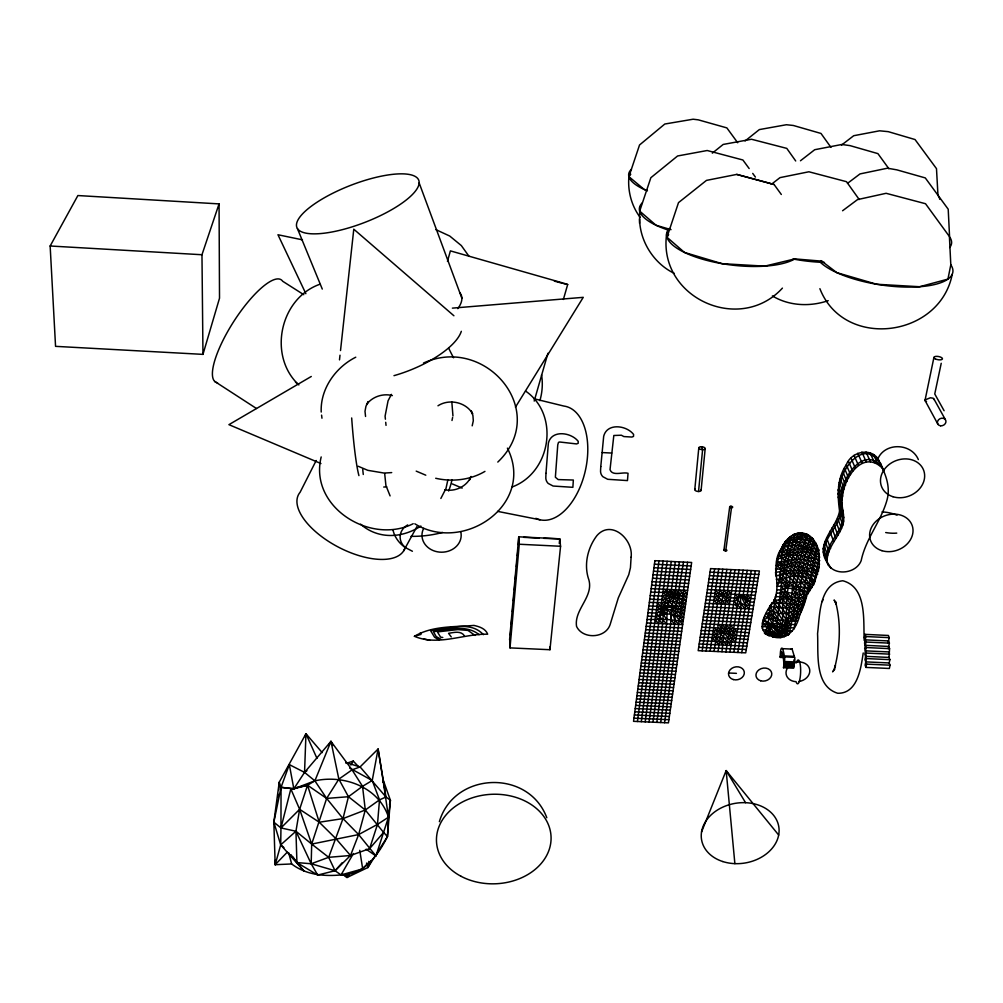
<?xml version="1.0" encoding="UTF-8"?>
<svg xmlns="http://www.w3.org/2000/svg" width="1003" height="1003" viewBox="0 0 1003 1003"><rect width="100%" height="100%" fill="white"/><g stroke="black" fill="none" stroke-linecap="round" stroke-linejoin="round"><path stroke-width="1.5" d="M816.969 545.607C810.399 568.751 810.725 593.162 799.692 614.977C797.222 627.214 787.781 640.992 773.614 637.005C747.26 627.627 786.013 638.961 788.872 634.385C797.586 601.286 795.417 566.482 806.738 534.235C795.805 529.647 785.086 538.887 781.299 548.704C768.348 566.808 785.387 589.626 769.991 606.539L782.553 625.383L781.575 627.477L780.046 627.728L762.38 623.089M783.305 657.517L780.397 657.416C779.807 650.583 781.976 640.741 784.459 656.865A3.761 0.827 -88.2 0 1 784.722 659.259L783.506 667.722L793.624 668.186L794.865 659.723A3.761 0.853 -88.3 0 0 794.577 657.329L791.981 648.64L791.116 649.192M674.317 273.393C653.981 263.613 639.889 241.56 639.575 219.03M679.407 561.868L675.47 589.814L671.245 609.749L670.656 624.042L656.815 722.348M777.35 589.802L780.848 589.965L801.259 611.291C805.885 587.645 805.346 563.084 813.897 540.366L812.254 537.947L806.738 534.235M864.21 640.528C863.182 621.233 867.319 587.194 842.796 580.762C818.887 583.357 819.827 615.679 817.558 633.62C818.536 652.915 814.072 685.977 837.731 693.274C857.841 693.675 860.913 667.785 863.219 652.991M639.538 223.28L639.726 206.844M652.94 722.185L666.656 623.853L667.246 609.561L671.433 589.614L675.32 561.68M780.422 637.557C773.589 633.269 769.577 625.508 763.734 619.791L764.8 616.469L768.499 617.459L782.553 625.383L782.741 599.418L785.976 583.194L786.264 573.49L789.035 555.449L794.539 534.198M733.845 652.301L740.991 608.47L740.352 596.108M666.832 232.658C656.677 296.976 739.224 335.178 782.428 288.112M322.226 752.639L305.965 733.745L279.248 782.19L281.041 787.33L293.841 788.809L304.548 772.385L330.965 741.367L352.053 769.853L362.534 786.314L365.293 810.01L358.635 834.571L350.498 855.496L335.04 870.729L317.7 875.067L311.181 863.771L311.695 844.087L326.639 798.413L338.851 779.143L352.053 769.853L360.09 766.919L378.093 749.003L382.92 779.206L390.393 800.269L387.459 836.565C378.432 854.757 363.537 875.531 341.045 874.929C323.793 876.534 305.84 874.867 291.66 863.959L275.173 864.699L275.298 860.11M876.359 456.904C884.144 470.394 891.717 485.577 886.577 501.487C880.408 522.149 865.627 539.112 861.188 560.614C856.073 574.293 832.653 576.487 827.086 562.344C814.599 543.676 836.339 528.619 839.574 511.079C837.367 495.382 836.941 478.594 846.331 464.715C851.522 450.899 873.224 446.598 879.531 461.756M827.086 562.344C826.434 548.139 838.508 537.683 842.921 524.895C845.705 515.341 840.088 505.788 842.595 496.184C843.811 478.719 861.702 450.447 880.847 466.721M649.054 722.01L662.644 623.665L663.447 610.388L664.876 605.988L671.245 561.479M316.961 758.368L305.965 733.745L304.548 772.385L314.879 780.835L326.639 798.413L343.001 818.598L358.635 834.571L375.937 855.935L376.877 853.29M810.449 536.442C799.755 566.231 801.673 598.728 793.686 629.408M770.078 606.013L768.298 622.098L765.389 633.269L765.953 629.972L778.704 633.846L784.296 636.579M382.77 782.202L382.92 779.206L388.487 817.194L387.459 836.565L377.692 851.998M775.933 595.23L773.94 606.727L772.862 624.418L770.542 627.113L768.925 635.676C754.783 628.718 766.656 611.542 772.16 602.715M798.764 533.12C793.523 549.005 790.389 565.993 789.737 582.718C783.18 600.383 790.69 620.744 780.459 637.331M763.383 619.766L775.745 626.311L781.575 627.477L785.913 623.628L788.333 618.826L793.448 582.091L793.749 572.462L799.579 542.172L802.851 533.345M819.401 554.609L814.248 583.169L807.678 593.977L800.068 594.328L787.819 592.585L776.723 593.199M278.132 797.448L278.358 794.401M278.696 789.825L279.248 782.19L273.844 822.184L275.173 864.699L287.234 852.199M762.882 629.821L765.953 629.972L772.661 636.88L774.617 633.106L775.745 626.311L777.175 625.809C779.181 596.258 783.481 566.093 790.113 536.906M660.689 722.524L674.655 624.23L675.458 610.965L683.494 562.069M509.562 639.977L518.752 536.818L559.749 538.837L560.564 546.271L549.957 649.718L510 647.888L509.925 639.676M510.339 635.012L511.029 627.239M511.304 624.129L511.994 616.369M512.408 611.705L512.972 605.486M513.386 600.822L514.075 593.049M514.351 589.94L515.04 582.166M515.316 579.07L516.018 571.296M516.432 566.632L516.984 560.414M517.398 555.75L518.087 547.977M518.363 544.867L518.752 536.818L519.266 544.24L510 647.888M819.752 557.129L818.95 557.091L818.749 550.158L815.376 552.829C804.381 545.757 791.543 549.932 779.97 551.65L778.83 555.11C790.101 564.94 801.084 575.095 809.22 587.821L809.597 590.955C799.692 592.66 790.439 584.937 780.848 589.965M694.791 489.539L698.803 447.777M698.539 491.495L702.601 449.683L701.385 446.736M701.097 490.404L705.184 448.629A3.222 1.429 7.3 0 0 700.583 446.774A3.222 1.429 7.3 0 0 700.207 449.219A3.222 1.429 7.3 0 0 705.184 448.629M559.273 543.45L559.749 538.837L543.864 538.323M776.51 637.381L770.091 630.887L770.542 627.113L762.104 626.436M339.49 359.876L340.004 355.212M340.519 350.536L353.783 229.198L453.908 315.769M345.759 762.556L360.09 766.919L385.992 796.996L390.393 800.269L388.487 817.194L375.937 855.935L366.145 849.202M775.394 596.572L779.657 596.772L782.741 599.418L796.457 614.739L798.438 618.149L791.868 617.735L788.333 618.826L787.43 626.474L784.559 636.466L781.437 635.313L781.199 637.356L773.614 637.005L774.617 633.106M714.048 651.386L726.862 569.391M819.163 567.41L819.25 553.593L815.376 552.829L797.937 533.157L793.912 534.461L789.022 537.947C778.679 550.986 783.08 571.121 777.463 586.366L789.022 585.777L811.527 587.971C804.456 573.327 791.091 562.896 779.97 551.65L783.468 544.491L795.567 541.959L803.754 542.811L817.257 546.347L818.686 549.983L815.376 552.829M671.722 613.497L670.919 619.616L674.655 624.23M645.18 721.847L667.158 561.279M723.94 550.008L729.708 506.816M637.419 721.508L658.984 560.878M725.708 550.948L731.5 507.731L730.899 506.277A1.504 0.702 7.5 0 0 730.084 507.368A1.504 0.702 7.5 0 0 732.616 507.368A1.504 0.702 7.5 0 0 730.899 506.277M641.306 721.671L663.071 561.078M664.563 722.699L687.569 562.269M933.906 357.507L925.004 400.423L938.006 424.407M808.13 593.287L808.481 590.892L793.749 572.462L787.518 566.745L784.747 564.99L775.958 565.479M721.972 651.749L724.116 632.931L725.683 628.204L734.998 569.792M769.088 635.777L769.389 633.758M702.163 650.834L714.65 568.801M341.998 873.801L347.025 877.487L367.925 867.495L368.866 861.351M706.125 651.022L718.725 569.002M710.086 651.198L722.799 569.202M776.548 637.143L778.704 633.846L780.046 627.728L786.691 629.332L789.474 631.075L792.357 631.175M729.896 652.113L737.506 604.796L737.606 599.681L738.91 597.174M718.01 651.561L730.924 569.591M737.807 652.477L745.542 605.173L745.643 600.057L746.671 598.302L751.247 570.582M780.447 657.391C781.738 641.356 784.835 664.864 783.506 667.722M933.868 399.533L933.204 398.216L930.345 397.777L925.079 399.921M725.934 651.937L739.061 569.992M705.861 599.882L734.058 601.223L737.606 599.681L738.622 597.926L743.123 570.18M715.515 589.914C721.345 598.039 733.419 599.518 742.182 596.434L743.223 594.729L747.185 570.381M741.769 652.665L755.309 570.782M762.255 628.505L764.01 618.212M775.557 574.192L778.955 554.396M793.774 663.033L793.937 659.849M321.186 456.942C308.774 506.528 370.032 545.369 413.198 523.716M789.449 631.05L778.704 633.846L779.306 630.548L775.745 626.311M818.686 549.983C805.534 546.434 794.777 543.2 781.588 548.114L783.393 551.637L789.035 555.449L814.248 583.169L819.125 567.598C808.192 564.513 796.069 559.636 784.747 564.99M389.54 804.719L390.393 800.269M773.764 599.907L779.068 600.158L795.83 617.973L798.438 618.174L795.793 617.998L795.166 621.246L791.267 621.083L782.553 625.383M842.583 210.755L857.515 199.61L886.113 193.303L925.518 203.722L949.415 236.532L950.806 264.792L947.935 279.11L919.613 286.733L876.635 284.25L836.841 272.653L821.043 260.617M888.069 643.136L889.235 637.645L888.382 635.463L865.062 634.372L864.398 637.67L866.028 642.045L864.674 648.628L866.316 653.066L864.962 659.635L866.592 664.124L865.915 667.409L889.348 668.474L890.062 665.19L889.185 662.945L889.887 659.661L889.022 657.429L889.561 648.64L888.696 646.433L865.351 645.343M865.062 634.372L865.89 636.554L864.536 643.149L866.166 647.549L864.812 654.132L866.454 658.582L865.1 665.152L865.915 667.409M292.863 857.013L303.947 871.068L280.702 844.89L273.844 822.184L281.041 787.33L289.328 764.612L304.548 772.385L306.931 770.73M819.576 564.125L817.658 564.025L806.224 549.18L793.724 537.52L793.912 534.461L802.024 533.195L816.103 549.594L817.257 546.347L815.589 542.799L804.506 539.677L800.331 539.037L785.838 541.081L800.758 555.286L807.841 563.648L815.552 573.816L816.204 577.402L814.787 576.875L796.871 555.411L784.509 544.341L784.985 542.071M941.228 363.287L934.758 393.991L944.099 410.728M451.989 420.495L452.629 417.474M888.232 648.615L889.398 643.136L888.545 640.942L865.213 639.851M447.877 479.76L445.984 488.499L440.856 498.466M472.187 425.836L473.303 420.784L472.927 415.631L471.059 410.741L472.676 413.813C465.981 402.09 449.118 398.479 437.972 405.789M470.131 477.466L469.592 479.898L471.046 476.45C466.972 486.442 455.237 491.921 444.868 489.79M784.509 544.341L785.048 541.984M347.74 874.466L347.025 877.487L344.781 875.318M273.844 822.184L280.965 827.951L295.948 831.236L311.695 844.087L358.635 834.571L377.479 824.391L388.487 817.194C378.833 787.117 343.954 774.379 314.879 780.835L307.532 785.224L290.845 788.897L299.634 809.308L319.255 822.234L343.001 818.598L365.293 810.01L379.51 799.855L385.992 796.996L378.093 749.003L372.226 780.51L362.534 786.314L348.442 796.721L343.001 818.598L328.683 857.314L335.04 870.729L341.045 874.929L362.685 868.886L367.75 863.32M290.845 788.897L280.965 827.951L280.702 844.89L275.173 864.699M808.481 590.892L807.754 593.989L804.632 591.055M447.463 261.382L450.385 250.875L564.325 283.398L567.673 284.513L563.385 299.458M534.198 401.075L547.926 353.257M202.97 354.372L219.519 298.179L219.055 203.897L77.883 195.547L50.15 245.998L55.554 346.348L202.97 354.372L201.967 254.737L219.055 203.897M952.236 274.233C939.987 337.698 843.849 350.16 819.89 288.676M290.845 854.581L296.926 862.567L311.181 863.771L328.683 857.314L350.498 855.496L369.606 848.638L377.479 824.391L379.51 799.855L372.226 780.51L349.646 768.047M669.239 228.458A68.066 23.207 7 0 0 709.76 261.131A68.066 23.207 7 0 0 794.877 258.887L764.762 266.146L722.06 263.664L684.46 252.43L666.97 237.247L678.504 202.631L706.476 180.39L736.754 174.409L774.065 184.489L781.324 194.482M304.937 736.616L305.965 733.745M822.284 601.587L823.049 599.543M818.523 570.845C811.44 558.182 801.786 546.459 789.925 537.997L790.477 536.567M701.548 831.938L726.159 770.567L778.679 835.048M833.217 671.17L835.474 665.641L834.697 667.835C840.138 646.371 841.254 623.214 835.512 601.7L836.239 604.232L834.107 599.995L835.737 602.477M773.614 634.912L772.674 636.892L773.614 634.912L763.17 623.126M439.364 821.683C454.008 771.608 528.581 768.749 546.798 817.721M366.534 863.094L367.925 867.495L371.173 860.587M316.196 460.502L300.11 492.26A59.641 28.009 27.6 0 0 337.234 546.51A59.641 28.009 27.6 0 0 404.911 548.315M391.408 394.367L388.061 400.799L385.089 416.12L385.403 419.204M403.607 550.923L416.972 526.525M784.346 629.094L791.868 617.735L795.166 621.246L797.184 621.333L795.818 617.998L792.47 614.4L789.185 616.318L786.302 619.553C779.519 622.412 774.14 616.481 768.825 613.272L766.317 613.159L772.862 624.418L784.346 629.094L790.665 624.418L795.981 624.643M328.683 745.329L330.965 741.367L332.908 745.542M341.045 874.929L353.395 853.515M350.862 765.063L353.244 761.064L358.297 766.43M515.442 407.193L583.244 297.339L452.391 308.134M367.925 867.495L376.075 854.581M666.97 237.247L668.637 234.627M878.264 457.92C886.15 442.01 911.614 443.414 918.359 459.587M630.762 174.234L628.906 176.666C627.59 191.021 631.489 205.853 640.177 217.413M832.603 671.872L834.91 668.976M369.606 848.638L383.585 832.415L365.293 810.01L348.442 796.721L338.851 779.143L330.965 741.367L314.879 780.835L293.841 788.809L281.041 787.33L280.965 827.951L299.634 809.308L307.532 785.224L326.639 798.413L348.442 796.721M342.274 862.643L335.04 870.729L311.181 863.771L295.948 831.236L299.634 809.308L311.695 844.087L328.683 857.314M806.412 596.509L797.072 586.529L801.209 581.928L805.183 582.166L813.483 585.05L809.76 578.907L805.321 577.302L793.172 575.96L782.516 579.32L776.385 579.408M649.355 602.439L665.378 602.74L669.164 601.725L673.377 597.098L686.115 600.734L675.47 589.814L670.844 592.61L650.721 592.109M349.057 875.28L347.025 877.487L346.286 874.453M817.658 564.025C807.766 558.784 795.906 557.969 785.186 561.016L780.973 565.529L793.172 575.96L797.398 582.241L801.209 581.928M497.801 462.07C550.722 411.631 485.69 334.5 423.467 363.061M785.186 561.016L781.475 561.743L777.037 565.542C783.932 572.45 791.781 578.004 797.072 586.529M805.133 587.282L795.968 593.676L792.006 588.222M712.331 153.158L723.176 144.445L751.498 139.254L786.778 148.381L795.705 160.981M745.104 140.959L759.334 129.588L786.39 124.736L793.335 125.475L820.993 133.449L830.96 147.378M800.469 160.768L814.724 149.71L841.818 144.482L850.03 145.623L877.926 153.622L888.834 168.667M771.37 184.326L779.995 177.631L808.907 171.776L846.507 181.693L859.22 199.522M841.479 145.134L853.716 135.718L879.568 130.804L888.257 131.656L915.037 139.542L936.489 168.654L937.968 195.334A62.75 19.107 8 0 1 939.736 199.296M847.522 183.348L860.01 173.92L887.442 168.203L896.858 169.858L925.28 177.92L948.211 209.226L949.578 236.858A66.862 21.615 8.4 0 1 949.653 247.528M667.384 589.425L662.858 592.685L669.515 597.663L673.377 597.098L684.623 611.003L671.935 607.367L667.935 607.179L656.489 609.674L648.44 609.297M679.52 590.002L686.604 597.286L674.016 594.428C667.622 600.973 658.031 599.644 649.806 599.004M671.433 589.614L666.895 592.848L670.117 594.854L674.016 594.428L685.112 607.592C673.189 603.819 661.14 607.166 648.891 605.875M809.133 541.595L813.044 539.112L813.42 542.56M355.764 357.206C335.554 367.311 320.183 389.001 321.211 412.045M414.415 636.316C432.13 625.734 454.071 627.088 473.968 625.421C479.359 626.662 485.527 628.53 487.684 634.209C463.16 633.695 438.085 646.333 414.415 636.316L420.984 634.397L420.37 632.743M484.95 471.385C470.369 480.048 452.14 482.079 435.703 478.268M512.194 486.956C551.036 472.513 560.05 414.816 525.559 391.045M311.281 376.476L228.922 424.658L320.947 463.536M647.988 612.708L656.025 613.084L667.246 609.561L671.245 609.749L684.134 614.413L673.051 601.286L669.164 601.725L662.394 596.133L650.27 595.556M669.164 601.725L676.122 608.395L683.632 617.81L670.982 614.175L666.982 613.974L663.447 610.388L659.849 612.256L656.489 609.674M763.734 619.791L768.499 617.459M778.704 555.11L782.779 555.11L789.812 552.477C798.187 553.518 807.252 549.067 814.536 555.737L819.25 553.593M319.807 284.275C279.774 298.468 267.688 356.103 298.844 384.939M788.333 618.826L786.302 619.553L774.517 603.355L771.834 603.229M346.211 763.396L353.244 761.064M828.202 300.662C809.998 306.905 789.06 306.028 772.373 295.923M812.254 537.947L809.935 538.573L801.322 536.555L789.925 537.997M670.117 594.854L662.394 596.133M775.695 575.91C788.609 572.964 801.886 570.845 814.787 576.875L814.95 580.687M779.068 600.158L786.39 598.666L794.89 600.91L804.682 601.925L803.39 597.826L800.068 594.328M790.665 624.418L787.882 622.662L784.935 625.722L781.575 627.477L778.077 623.515L767.345 624.154M775.432 572.425C789.185 570.105 803.842 568.275 817.483 574.33C810.888 561.542 800.883 549.619 789.148 541.031L789.022 537.947M798.338 534.047L805.936 533.872L808.556 535.126L805.547 537.332L809.358 535.539L809.935 538.573L813.044 539.112M647.537 616.118L655.561 616.494L666.982 613.974L659.849 612.256L663.146 614.638L666.92 619.428L683.143 621.208L671.935 607.367L661.917 599.581M781.475 561.743L776.585 562.019M391.697 472.589L384.187 473.077L367.813 470.332L358.159 466.257M383.71 487.044L386.707 486.844M666.92 619.428L647.073 619.515M779.657 596.772C788.496 595.356 797.122 598.678 806.011 597.7L803.879 594.052M706.375 596.434L718.399 596.672L722.16 595.82L729.482 604.47M683.57 590.19L687.105 593.839L670.844 592.61L674.016 594.428M700.721 633.921L716.644 634.573L724.116 632.931L732.566 635.313L748.501 636.14M797.398 582.241L777.099 582.893M634.385 714.976L669.352 716.506M633.971 718.161L668.901 719.69M706.902 592.986L755.309 595.306M700.207 637.281C716.343 637.381 731.864 638.159 747.95 639.5M641.293 663.046L676.862 664.676M640.854 666.343L676.386 667.96M728.567 672.988L736.415 673.352M640.415 669.64L675.909 671.245M639.977 672.925L675.433 674.53M639.538 676.198L674.956 677.802M639.112 679.47L674.48 681.062M638.673 682.73L674.016 684.322M638.247 685.989L673.54 687.569M637.808 689.237L673.076 690.816M637.381 692.471L672.612 694.051M636.955 695.706L672.135 697.273M636.516 698.941L671.671 700.495M636.09 702.163L671.208 703.717M635.664 705.372L670.744 706.927M635.238 708.582L670.28 710.124M634.811 711.779L669.816 713.321M704.307 610.175L752.451 612.444M703.793 613.585L751.886 615.855M703.279 616.995L751.322 619.252M702.764 620.393L750.758 622.65M790.076 627.728L794.539 627.928M702.25 623.791L750.194 626.035M646.622 622.913L682.654 624.593L671.245 609.749M701.736 627.176L749.63 629.408M646.183 626.298L682.165 627.978M865.89 636.554L889.235 637.645M701.235 630.548C717.396 630.661 732.942 631.451 749.065 632.78M645.731 629.671L681.676 631.351M866.028 642.045L889.398 643.136M645.28 633.043L681.187 634.711M644.829 636.404L680.711 638.071M866.166 647.549L889.561 648.64M699.705 640.629L747.385 642.848M644.39 639.764L680.222 641.418M865.489 650.847L888.859 651.925M699.204 643.976L746.834 646.183M782.127 648.64L792.182 649.104M866.316 653.066L889.724 654.144M643.939 643.111L679.733 644.766M698.702 647.324L746.27 649.518M865.639 656.351L889.022 657.429M643.5 646.459L679.257 648.101M866.454 658.582L889.887 659.661M780.848 655.398L783.719 655.523M784.196 655.899L794.326 656.363M643.061 649.794L678.768 651.423M780.259 656.652L783.481 656.827M784.459 656.865L794.577 657.329M780.271 656.927L783.13 657.053M780.522 657.128L783.393 657.253M865.777 661.88L889.185 662.945M642.61 653.116L678.291 654.746M866.592 664.124L890.062 665.19M784.597 661.504L794.74 661.917M784.446 662.431L794.577 662.895M642.171 656.438L677.815 658.068M784.208 663.748L794.338 664.212M783.97 665.064L794.1 665.528M641.732 659.748L677.338 661.366M783.757 666.456L793.887 666.92M775.507 568.952L780.447 569.19L791.116 565.755C800.432 567.096 809.597 567.472 818.473 571.033L817.019 567.485M654.432 564.2L691.142 565.993M653.969 567.723L690.628 569.491M710.061 572.111L758.782 574.468M653.505 571.221L690.127 573.001M709.522 575.609L758.205 577.966M653.028 574.719L689.613 576.487M708.996 579.095L757.616 581.452M652.564 578.217L689.111 579.972M708.469 582.58L757.039 584.925M652.113 581.702L688.61 583.458M707.942 586.065L756.463 588.385M651.649 585.175L688.108 586.931M707.428 589.526L755.886 591.845M651.185 588.648L687.607 590.391M739.186 594.528L746.671 598.302L754.732 598.753M741.305 595.744L745.643 600.057L750.144 601.988L754.168 602.189M705.347 603.317L737.506 604.796L741.067 603.292L745.542 605.173L753.592 605.611M769.991 606.539L782.127 608.044L793.674 607.668L802.3 608.808L802.375 605.273L791.781 592.786M704.821 606.752L753.027 609.034M767.834 609.837L778.265 613.485L786.076 613.523L793.072 611.028L800.983 611.893L797.724 608.157M523.716 537.332L539.213 538.097M519.266 544.24L560.564 546.271M777.488 558.558L782.077 558.27L789.035 555.449C800.118 554.596 809.421 556.627 819.79 560.639M602.126 452.554L611.68 453.055M821.846 261.144L794.037 258.837M50.15 245.998L201.967 254.737M567.673 284.513L563.548 283.598M774.517 603.355L786.239 603.442L803.491 605.361L802.964 601.775L795.968 593.676M787.932 635.012C781.425 634.285 777.2 628.267 770.542 627.113M802.387 534.323L806.55 534.85M442.787 637.469L440.618 637.181L437.421 631.903L457.869 629.596L468.025 630.423L475.046 635.426M779.306 630.548L785.951 632.178L788.885 634.36M392.374 395.571C383.008 393.163 372.389 396.611 366.584 404.435L368.352 401.564L365.957 406.228L365.004 411.305L365.556 416.446M423.592 638.936L429.873 640.303M813.684 584.674L809.76 578.907L814.837 581.038L814.787 576.875M673.051 601.286L685.613 604.17L674.831 592.497M497.638 511.38L540.003 519.792M302.442 239.83L277.969 234.752L305.865 293.691M533.847 398.705L563.849 406.052A58.136 33.387 -77.4 0 1 584.837 472.802A58.136 33.387 -77.4 0 1 535.878 518.313M774.065 184.489L736.754 174.409M554.346 281.116L562.407 283.297M647.198 190.319L644.239 189.479L628.906 176.666L639.538 144.984L664.813 124.021L693.111 119.219L698.301 119.846L726.862 127.895L737.706 142.752M671.032 229.649L656.05 225.261L639.688 211.106L650.859 177.707L677.589 155.979L707.19 150.513L742.884 159.991L749.153 168.529M794.489 534.398L800.331 539.037L814.536 555.737L818.95 557.091M926.534 401.501L925.242 400.874M663.447 610.388L660.388 609.247L656.952 606.251M667.935 607.179L664.876 605.988L661.441 603.016M414.828 523.804C463.837 553.882 535.64 504.221 507.405 448.14M452.29 483.91L462.157 488.11M416.207 471.122L425.786 475.196M435.866 229.637L449.733 236.044L461.33 245.572L469.015 256.329M787.43 626.474L790.063 627.753L783.381 631.188L780.046 627.728M440.856 639.237L436.142 636.529L433.472 631.777C446.987 629.458 466.646 624.217 479.083 634.686M392.95 529.797A33.6 29.125 1.1 0 0 405.413 547.613L412.396 551.249M791.868 617.735L786.076 613.523L775.106 599.97M439.214 640.014L434.55 637.206L430.6 630.686C447.789 629.357 469.793 619.904 483.408 634.673M317.7 875.067L296.926 862.567L295.948 831.236L280.702 844.89L283.937 847.573M788.045 588.034L778.654 579.521M734.61 597.788L737.606 599.681L745.003 608.658M303.771 294.681L282.67 281.254A60.769 17.339 -57.3 0 0 233.686 321.599A60.769 17.339 -57.3 0 0 217.538 382.795M214.792 381.479L256.455 408.497M766.53 626.649L770.291 629.52M785.951 632.178L788.809 634.385M781.437 586.554L801.811 608.783M295.459 382.093L297.64 383.911M789.022 585.777L779.243 576.086M779.845 572.638L796.344 589.576M656.025 613.084L666.656 623.853M717.722 627.916L724.116 632.931L731.513 642.108M771.658 625.621L778.917 632.492M714.976 593.375L725.47 604.282M719.552 590.115L730.034 601.035M780.246 593.375L786.39 598.666L799.692 614.977L792.47 614.4L795.793 617.998M655.561 616.494L662.644 623.665M785.913 623.628L782.628 620.33L773.94 606.727M713.196 631.1L726.999 645.268M657.416 602.828C660.964 607.981 668.286 608.094 670.982 614.175M655.097 619.892L658.645 623.477M722.248 624.719L736.026 638.936M451.262 636.905L448.554 633.332C453.832 632.492 461.054 630.423 464.464 635.915M712.682 634.473L723.038 645.079M712.155 637.833L719.063 644.904M713.722 627.728L720.342 633.583L730.974 645.456M718.248 624.53L724.856 630.411L735.475 642.296M734.058 601.223L740.991 608.47M736.566 635.589L726.235 624.907M735.161 594.34L738.622 597.926M714.449 596.823L721.445 604.082M713.923 600.27L717.421 603.894M730.234 625.095L737.117 632.216M743.223 594.729L750.144 601.988M723.589 590.303L730.573 597.6M727.639 590.491L731.124 594.152M747.248 594.917L750.708 598.553M742.182 596.434L749.58 605.423M749.015 608.846L745.542 605.173L740.878 595.983M383.585 832.415L387.459 836.565M828.516 564.263L830.885 568.124M678.655 624.405L675.006 620.205L672.95 614.726M350.498 855.496L336.143 838.909L319.255 822.234L307.532 785.224L293.841 788.809L289.328 764.612M814.536 555.737L818.298 560.564M774.98 629.031L778.704 633.846M752.726 173.406L755.409 177.067M814.373 580.938L796.457 559.448L783.907 547.839L783.468 544.491M813.897 540.366L815.589 542.799L812.58 545.507L816.254 543.776L816.818 546.296M881.223 464.928C864.135 435.34 838.144 471.184 838.834 491.783C838.458 502.428 843.623 513.887 836.652 523.579C831.612 533.734 820.391 545.13 825.419 557.079M769.401 609.912L778.077 623.515M768.825 613.272L773.175 620.13M809.785 584.222L811.828 587.532M745.555 802.688L726.159 770.567L734.873 863.646M933.718 398.592L945.353 419.593M803.39 597.826L804.995 600.973M880.321 462.972L883.931 470.846C866.768 441.132 840.589 477.102 841.254 497.827C840.878 508.508 846.068 520.018 839.047 529.747C833.969 539.953 822.673 551.387 827.713 563.398M873.5 454.522L877.964 464.314M870.04 452.779L874.466 462.571M866.04 452.052L870.441 461.831M861.878 452.065L866.228 461.844M857.791 453.281L862.091 463.06M823.275 551.851L828.478 565.516M662.519 610.915L663.372 612.858M854.067 455.349L858.33 465.154M851.083 458.221L855.308 468.05M848.5 461.367L852.7 471.222M846.331 464.715L850.506 474.595M844.451 468.163L848.588 478.067M390.092 495.908L385.904 485.452L384.688 473.579M842.783 471.686L846.896 481.603M841.479 475.272L845.579 485.226M297.427 228.621L322.276 289.065M840.188 478.857L844.275 488.837M839.223 482.481L843.297 492.486M838.533 486.154L842.595 496.184M838.032 489.79L842.081 499.845M837.931 493.413L841.968 503.493M838.157 496.986L842.194 507.092M838.784 500.472L842.821 510.615M839.411 503.957L843.46 514.125M839.724 507.505L843.774 517.686M839.574 511.079L843.611 521.297M838.897 514.652L842.921 524.895M837.518 518.137L841.517 528.393M835.863 521.535L839.85 531.816M833.957 524.845L837.919 535.151M831.901 528.079L835.838 538.41M829.845 531.314L833.756 541.67M826.698 538.097L830.572 548.491M825.13 541.47L828.98 551.888M419.154 182.91A65.358 19.834 -21.2 0 1 326.288 232.922A65.358 19.834 -21.2 0 1 327.931 195.773A65.358 19.834 -21.2 0 1 419.154 182.91L461.881 298.28M823.776 544.892L827.613 555.336M823.124 548.39L826.948 558.859M816.354 570.845L817.545 574.155M288.626 852.575L291.66 863.959M735.889 604.22L736.967 608.269M815.552 573.816L816.304 577.201M359.764 850.331L362.685 868.886M321.587 415.129L321.963 418.213M362.735 469.517L363.274 474.469M385.716 422.288L386.03 425.372M549.719 647.073L549.957 649.718M451.839 402.053L452.955 415.969M726.724 550.008A1.479 0.727 7.8 0 1 726.072 550.923A1.479 0.727 7.8 0 1 724.091 550.396A1.479 0.727 7.8 0 1 724.755 549.481M700.784 489.614A3.185 1.479 7.5 0 1 699.793 491.37A3.185 1.479 7.5 0 1 695.743 490.818A3.185 1.479 7.5 0 1 695.33 488.862M799.178 681.476A11.998 9.691 -13.7 0 0 808.067 665.954A11.998 9.691 -13.7 0 0 788.019 667.221A11.998 9.691 -13.7 0 0 796.081 681.676A11.948 2.733 -88.4 0 0 799.805 679.532A11.948 2.733 -88.4 0 0 800.055 663.384A11.948 2.733 -88.4 0 0 796.382 662.833M896.757 533.107A21.978 10.03 11.1 0 1 885.699 532.543M882.051 511.881A21.978 10.03 11.1 0 1 897.021 515.178M405.413 547.613A16.813 14.518 1.5 0 1 407.682 524.92M460.803 531.954A19.609 16.938 0.2 0 1 439.439 552.101A19.609 16.938 0.2 0 1 423.655 528.38M647.424 190.858A62.299 19.596 6.3 0 1 631.439 169.306M950.806 264.792A69.646 23.433 8.6 0 1 905.32 287.059A69.646 23.433 8.6 0 1 819.94 261.896M824.479 262.41A67.489 22.467 7.7 0 1 793.097 259M668.938 230.289A65.621 21.677 6.6 0 1 642.221 202.932M452.014 479.647A63.979 53.322 -65.4 0 1 448.654 491.006M420.884 526.048A63.979 53.322 -65.4 0 1 360.591 524.168M358.924 475.61A64.468 5.416 86.1 0 1 351.677 417.963M461.317 331.316A65.508 24.774 -21.4 0 1 393.978 375.661M453.557 357.77A64.518 14.318 58.6 0 1 448.78 348.405M541.57 374.834A58.776 58.738 53.9 0 1 539.877 400.673M442.536 532.443A57.046 27.745 -5.3 0 1 410.992 536.342M459.738 292.65A63.189 23.056 -21.2 0 1 457.844 308.648M631.113 557.166L630.448 567.748L628.768 574.681L618.299 597.913L610.087 624.693C605.361 638.56 582.593 639.45 576.549 626.399C573.954 609.523 593.588 597.073 588.899 579.947C583.583 565.103 587.52 547.889 596.935 535.589C611.316 519.128 633.532 539.388 631.113 557.166M545.971 473.378L545.833 477.115A10.005 8.789 -6.5 0 0 548.165 483.421L553.104 486.029L572.876 487.32L573.34 480.036L558.182 479.584L555.374 477.24L557.756 444.881L558.483 442.373L559.661 441.997L576.575 443.928L578.154 443.313L578.229 441.358C571.246 432.306 551.525 429.447 548.365 443.213L545.971 473.378M600.772 466.596L600.584 470.332A10.043 8.801 -9.7 0 0 602.803 476.663L607.705 479.296L627.464 480.587L628.041 473.278C622.612 471.698 612.419 476.55 610.025 469.655L613.823 435.49L621.371 435.227L623.853 436.568L631.903 437.045L633.495 436.418L633.608 434.462C626.637 425.272 606.965 422.627 603.681 436.33L600.772 466.596M654.896 560.677L633.545 721.333L668.437 722.862L691.644 562.47L654.896 560.677M710.588 568.601L698.188 650.659L745.718 652.84L759.371 570.97L710.588 568.601M733.331 679.558A7.974 6.494 -11.7 0 0 744.289 671.997A7.974 6.494 -11.7 0 0 731.651 668.437A7.974 6.494 -11.7 0 0 733.331 679.558M760.725 680.799A7.986 6.469 -12.6 0 0 771.733 673.239A7.986 6.469 -12.6 0 0 759.146 669.691A7.986 6.469 -12.6 0 0 760.725 680.799M881.938 550.685A22.116 18.28 -19.9 0 0 912.968 529.195A22.116 18.28 -19.9 0 0 879.042 518.827A22.116 18.28 -19.9 0 0 881.938 550.685M892.971 496.723A22.567 18.856 -21.9 0 0 924.603 474.507A22.567 18.856 -21.9 0 0 890.15 463.737A22.567 18.856 -21.9 0 0 892.971 496.723M940.651 425.811A4.413 3.699 -24.9 0 0 945.804 420.445A4.413 3.699 -24.9 0 0 938.582 419.743A4.413 3.699 -24.9 0 0 940.651 425.811M935.26 358.861A4.338 1.63 10 0 0 942.369 359.112A4.338 1.63 10 0 0 936.965 356.341A4.338 1.63 10 0 0 935.26 358.861M460.966 876.258A57.334 44.784 -2.2 0 0 550.873 842.006A57.334 44.784 -2.2 0 0 469.454 798.827A57.334 44.784 -2.2 0 0 460.966 876.258M722.799 861.552A39.155 30.228 -9.7 0 0 779.03 828.679A39.155 30.228 -9.7 0 0 718.675 809.271A39.155 30.228 -9.7 0 0 722.799 861.552"/></g></svg>
